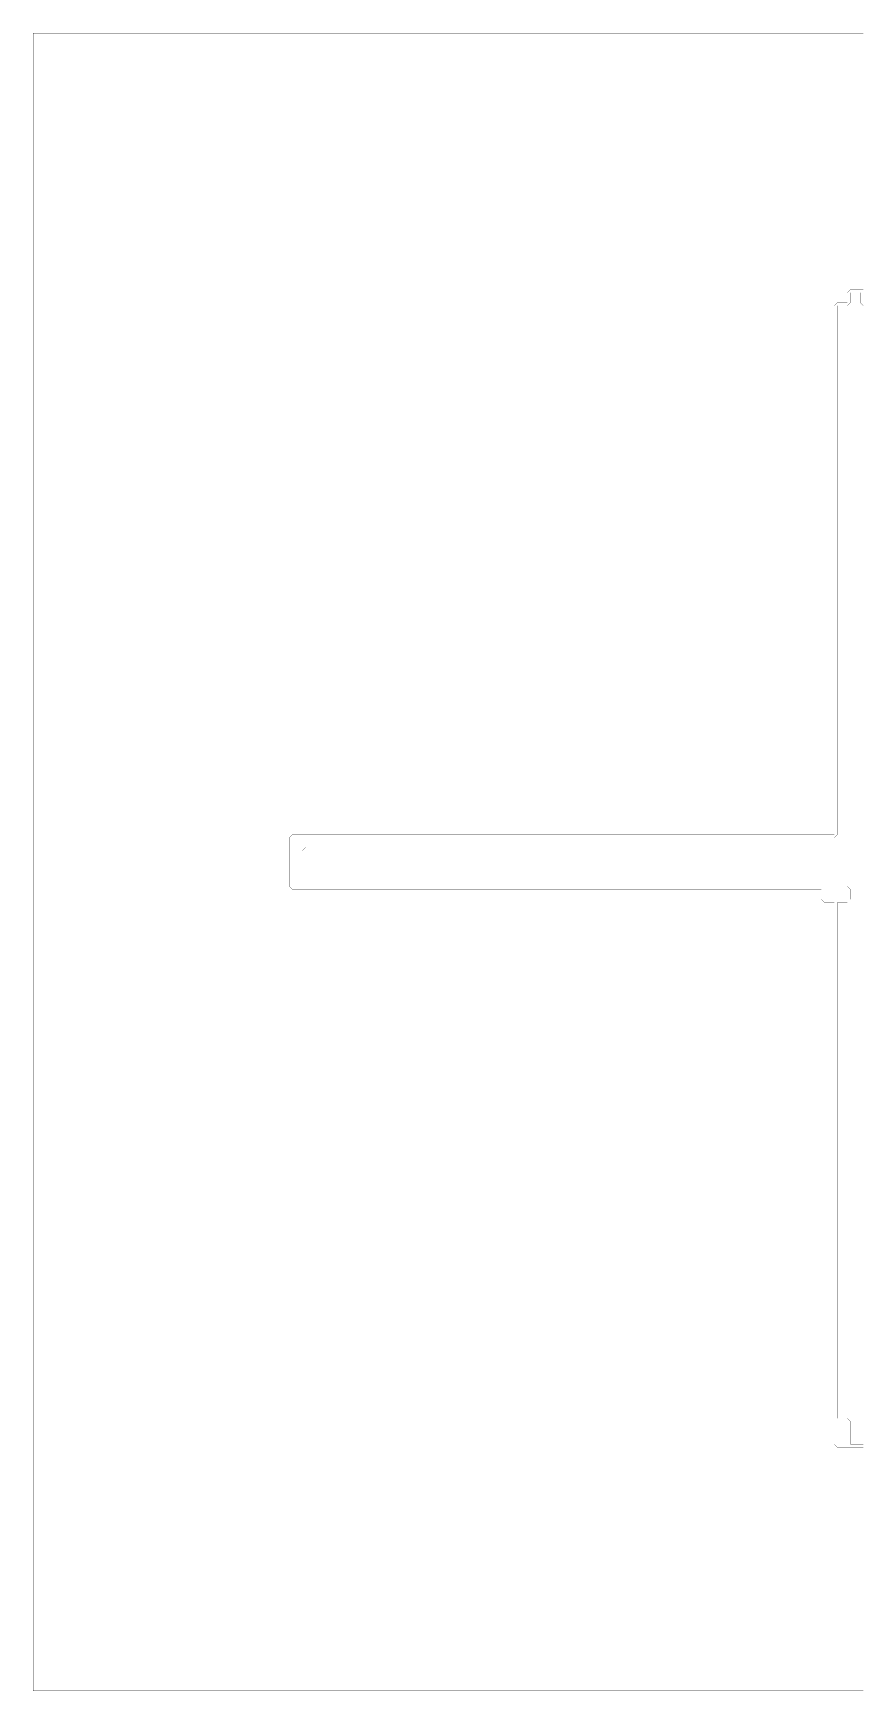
# Model space of a CAD drawing. Header units: metres. Extents: x 0 to 4990, y -4990 to 0.
# Drawn here: x 0 to 2495, y -4990 to 0 of the extents above; entities that cross this region are included whole.
import ezdxf

# ---------------------------------------------------------------- set-up
doc = ezdxf.new("R2010")
doc.units = ezdxf.units.M
for name, color, linetype in [('conductor', 1, 'Continuous'), ('dielectric', 8, 'Continuous'), ('substrate', 5, 'Continuous')]:
    doc.layers.add(name, color=color, linetype=linetype)

msp = doc.modelspace()

# ---------------------------------------------------------------- linework, layer by layer
at = {"layer": 'conductor', "const_width": 0.5}
msp.add_lwpolyline([(2500, -820.3125), (2490.234375, -810.546875), (2490.234375, -800.78125), (2490.234375, -791.015625), (2490.234375, -781.25), (2480.46875, -781.25), (2470.703125, -781.25), (2460.9375, -781.25), (2460.9375, -791.015625), (2460.9375, -800.78125), (2460.9375, -810.546875), (2451.171875, -820.3125), (2441.40625, -820.3125), (2431.640625, -820.3125), (2421.875, -820.3125), (2421.875, -830.078125), (2421.875, -839.84375), (2421.875, -849.609375), (2421.875, -859.375), (2421.875, -869.140625), (2421.875, -878.90625), (2421.875, -888.671875), (2421.875, -898.4375), (2421.875, -908.203125), (2421.875, -917.96875), (2421.875, -927.734375), (2421.875, -937.5), (2421.875, -947.265625), (2421.875, -957.03125), (2421.875, -966.796875), (2421.875, -976.5625), (2421.875, -986.328125), (2421.875, -996.09375), (2421.875, -1005.859375), (2421.875, -1015.625), (2421.875, -1025.390625), (2421.875, -1035.15625), (2421.875, -1044.921875), (2421.875, -1054.6875), (2421.875, -1064.453125), (2421.875, -1074.21875), (2421.875, -1083.984375), (2421.875, -1093.75), (2421.875, -1103.515625), (2421.875, -1113.28125), (2421.875, -1123.046875), (2421.875, -1132.8125), (2421.875, -1142.578125), (2421.875, -1152.34375), (2421.875, -1162.109375), (2421.875, -1171.875), (2421.875, -1181.640625), (2421.875, -1191.40625), (2421.875, -1201.171875), (2421.875, -1210.9375), (2421.875, -1220.703125), (2421.875, -1230.46875), (2421.875, -1240.234375), (2421.875, -1250), (2421.875, -1259.765625), (2421.875, -1269.53125), (2421.875, -1279.296875), (2421.875, -1289.0625), (2421.875, -1298.828125), (2421.875, -1308.59375), (2421.875, -1318.359375), (2421.875, -1328.125), (2421.875, -1337.890625), (2421.875, -1347.65625), (2421.875, -1357.421875), (2421.875, -1367.1875), (2421.875, -1376.953125), (2421.875, -1386.71875), (2421.875, -1396.484375), (2421.875, -1406.25), (2421.875, -1416.015625), (2421.875, -1425.78125), (2421.875, -1435.546875), (2421.875, -1445.3125), (2421.875, -1455.078125), (2421.875, -1464.84375), (2421.875, -1474.609375), (2421.875, -1484.375), (2421.875, -1494.140625), (2421.875, -1503.90625), (2421.875, -1513.671875), (2421.875, -1523.4375), (2421.875, -1533.203125), (2421.875, -1542.96875), (2421.875, -1552.734375), (2421.875, -1562.5), (2421.875, -1572.265625), (2421.875, -1582.03125), (2421.875, -1591.796875), (2421.875, -1601.5625), (2421.875, -1611.328125), (2421.875, -1621.09375), (2421.875, -1630.859375), (2421.875, -1640.625), (2421.875, -1650.390625), (2421.875, -1660.15625), (2421.875, -1669.921875), (2421.875, -1679.6875), (2421.875, -1689.453125), (2421.875, -1699.21875), (2421.875, -1708.984375), (2421.875, -1718.75), (2421.875, -1728.515625), (2421.875, -1738.28125), (2421.875, -1748.046875), (2421.875, -1757.8125), (2421.875, -1767.578125), (2421.875, -1777.34375), (2421.875, -1787.109375), (2421.875, -1796.875), (2421.875, -1806.640625), (2421.875, -1816.40625), (2421.875, -1826.171875), (2421.875, -1835.9375), (2421.875, -1845.703125), (2421.875, -1855.46875), (2421.875, -1865.234375), (2421.875, -1875), (2421.875, -1884.765625), (2421.875, -1894.53125), (2421.875, -1904.296875), (2421.875, -1914.0625), (2421.875, -1923.828125), (2421.875, -1933.59375), (2421.875, -1943.359375), (2421.875, -1953.125), (2421.875, -1962.890625), (2421.875, -1972.65625), (2421.875, -1982.421875), (2421.875, -1992.1875), (2421.875, -2001.953125), (2421.875, -2011.71875), (2421.875, -2021.484375), (2421.875, -2031.25), (2421.875, -2041.015625), (2421.875, -2050.78125), (2421.875, -2060.546875), (2421.875, -2070.3125), (2421.875, -2080.078125), (2421.875, -2089.84375), (2421.875, -2099.609375), (2421.875, -2109.375), (2421.875, -2119.140625), (2421.875, -2128.90625), (2421.875, -2138.671875), (2421.875, -2148.4375), (2421.875, -2158.203125), (2421.875, -2167.96875), (2421.875, -2177.734375), (2421.875, -2187.5), (2421.875, -2197.265625), (2421.875, -2207.03125), (2421.875, -2216.796875), (2421.875, -2226.5625), (2421.875, -2236.328125), (2421.875, -2246.09375), (2421.875, -2255.859375), (2421.875, -2265.625), (2421.875, -2275.390625), (2421.875, -2285.15625), (2421.875, -2294.921875), (2421.875, -2304.6875), (2421.875, -2314.453125), (2421.875, -2324.21875), (2421.875, -2333.984375), (2421.875, -2343.75), (2421.875, -2353.515625), (2421.875, -2363.28125), (2421.875, -2373.046875), (2421.875, -2382.8125), (2421.875, -2392.578125), (2421.875, -2402.34375), (2421.875, -2412.109375), (2412.109375, -2421.875), (2402.34375, -2421.875), (2392.578125, -2421.875), (2382.8125, -2421.875), (2373.046875, -2421.875), (2363.28125, -2421.875), (2353.515625, -2421.875), (2343.75, -2421.875), (2333.984375, -2421.875), (2324.21875, -2421.875), (2314.453125, -2421.875), (2304.6875, -2421.875), (2294.921875, -2421.875), (2285.15625, -2421.875), (2275.390625, -2421.875), (2265.625, -2421.875), (2255.859375, -2421.875), (2246.09375, -2421.875), (2236.328125, -2421.875), (2226.5625, -2421.875), (2216.796875, -2421.875), (2207.03125, -2421.875), (2197.265625, -2421.875), (2187.5, -2421.875), (2177.734375, -2421.875), (2167.96875, -2421.875), (2158.203125, -2421.875), (2148.4375, -2421.875), (2138.671875, -2421.875), (2128.90625, -2421.875), (2119.140625, -2421.875), (2109.375, -2421.875), (2099.609375, -2421.875), (2089.84375, -2421.875), (2080.078125, -2421.875), (2070.3125, -2421.875), (2060.546875, -2421.875), (2050.78125, -2421.875), (2041.015625, -2421.875), (2031.25, -2421.875), (2021.484375, -2421.875), (2011.71875, -2421.875), (2001.953125, -2421.875), (1992.1875, -2421.875), (1982.421875, -2421.875), (1972.65625, -2421.875), (1962.890625, -2421.875), (1953.125, -2421.875), (1943.359375, -2421.875), (1933.59375, -2421.875), (1923.828125, -2421.875), (1914.0625, -2421.875), (1904.296875, -2421.875), (1894.53125, -2421.875), (1884.765625, -2421.875), (1875, -2421.875), (1865.234375, -2421.875), (1855.46875, -2421.875), (1845.703125, -2421.875), (1835.9375, -2421.875), (1826.171875, -2421.875), (1816.40625, -2421.875), (1806.640625, -2421.875), (1796.875, -2421.875), (1787.109375, -2421.875), (1777.34375, -2421.875), (1767.578125, -2421.875), (1757.8125, -2421.875), (1748.046875, -2421.875), (1738.28125, -2421.875), (1728.515625, -2421.875), (1718.75, -2421.875), (1708.984375, -2421.875), (1699.21875, -2421.875), (1689.453125, -2421.875), (1679.6875, -2421.875), (1669.921875, -2421.875), (1660.15625, -2421.875), (1650.390625, -2421.875), (1640.625, -2421.875), (1630.859375, -2421.875), (1621.09375, -2421.875), (1611.328125, -2421.875), (1601.5625, -2421.875), (1591.796875, -2421.875), (1582.03125, -2421.875), (1572.265625, -2421.875), (1562.5, -2421.875), (1552.734375, -2421.875), (1542.96875, -2421.875), (1533.203125, -2421.875), (1523.4375, -2421.875), (1513.671875, -2421.875), (1503.90625, -2421.875), (1494.140625, -2421.875), (1484.375, -2421.875), (1474.609375, -2421.875), (1464.84375, -2421.875), (1455.078125, -2421.875), (1445.3125, -2421.875), (1435.546875, -2421.875), (1425.78125, -2421.875), (1416.015625, -2421.875), (1406.25, -2421.875), (1396.484375, -2421.875), (1386.71875, -2421.875), (1376.953125, -2421.875), (1367.1875, -2421.875), (1357.421875, -2421.875), (1347.65625, -2421.875), (1337.890625, -2421.875), (1328.125, -2421.875), (1318.359375, -2421.875), (1308.59375, -2421.875), (1298.828125, -2421.875), (1289.0625, -2421.875), (1279.296875, -2421.875), (1269.53125, -2421.875), (1259.765625, -2421.875), (1250, -2421.875), (1240.234375, -2421.875), (1230.46875, -2421.875), (1220.703125, -2421.875), (1210.9375, -2421.875), (1201.171875, -2421.875), (1191.40625, -2421.875), (1181.640625, -2421.875), (1171.875, -2421.875), (1162.109375, -2421.875), (1152.34375, -2421.875), (1142.578125, -2421.875), (1132.8125, -2421.875), (1123.046875, -2421.875), (1113.28125, -2421.875), (1103.515625, -2421.875), (1093.75, -2421.875), (1083.984375, -2421.875), (1074.21875, -2421.875), (1064.453125, -2421.875), (1054.6875, -2421.875), (1044.921875, -2421.875), (1035.15625, -2421.875), (1025.390625, -2421.875), (1015.625, -2421.875), (1005.859375, -2421.875), (996.09375, -2421.875), (986.328125, -2421.875), (976.5625, -2421.875), (966.796875, -2421.875), (957.03125, -2421.875), (947.265625, -2421.875), (937.5, -2421.875), (927.734375, -2421.875), (917.96875, -2421.875), (908.203125, -2421.875), (898.4375, -2421.875), (888.671875, -2421.875), (878.90625, -2421.875), (869.140625, -2421.875), (859.375, -2421.875), (849.609375, -2421.875), (839.84375, -2421.875), (830.078125, -2421.875), (820.3125, -2421.875), (820.3125, -2431.640625), (820.3125, -2441.40625), (820.3125, -2451.171875), (810.546875, -2460.9375), (800.78125, -2460.9375), (791.015625, -2460.9375), (781.25, -2460.9375), (781.25, -2470.703125), (781.25, -2480.46875), (781.25, -2490.234375), (781.25, -2500), (781.25, -2509.765625), (781.25, -2519.53125), (781.25, -2529.296875), (781.25, -2539.0625), (781.25, -2548.828125), (781.25, -2558.59375), (781.25, -2568.359375), (791.015625, -2568.359375), (800.78125, -2568.359375), (810.546875, -2568.359375), (820.3125, -2568.359375), (830.078125, -2568.359375), (839.84375, -2568.359375), (849.609375, -2568.359375), (859.375, -2568.359375), (869.140625, -2568.359375), (878.90625, -2568.359375), (888.671875, -2568.359375), (898.4375, -2568.359375), (908.203125, -2568.359375), (917.96875, -2568.359375), (927.734375, -2568.359375), (937.5, -2568.359375), (947.265625, -2568.359375), (957.03125, -2568.359375), (966.796875, -2568.359375), (976.5625, -2568.359375), (986.328125, -2568.359375), (996.09375, -2568.359375), (1005.859375, -2568.359375), (1015.625, -2568.359375), (1025.390625, -2568.359375), (1035.15625, -2568.359375), (1044.921875, -2568.359375), (1054.6875, -2568.359375), (1064.453125, -2568.359375), (1074.21875, -2568.359375), (1083.984375, -2568.359375), (1093.75, -2568.359375), (1103.515625, -2568.359375), (1113.28125, -2568.359375), (1123.046875, -2568.359375), (1132.8125, -2568.359375), (1142.578125, -2568.359375), (1152.34375, -2568.359375), (1162.109375, -2568.359375), (1171.875, -2568.359375), (1181.640625, -2568.359375), (1191.40625, -2568.359375), (1201.171875, -2568.359375), (1210.9375, -2568.359375), (1220.703125, -2568.359375), (1230.46875, -2568.359375), (1240.234375, -2568.359375), (1250, -2568.359375), (1259.765625, -2568.359375), (1269.53125, -2568.359375), (1279.296875, -2568.359375), (1289.0625, -2568.359375), (1298.828125, -2568.359375), (1308.59375, -2568.359375), (1318.359375, -2568.359375), (1328.125, -2568.359375), (1337.890625, -2568.359375), (1347.65625, -2568.359375), (1357.421875, -2568.359375), (1367.1875, -2568.359375), (1376.953125, -2568.359375), (1386.71875, -2568.359375), (1396.484375, -2568.359375), (1406.25, -2568.359375), (1416.015625, -2568.359375), (1425.78125, -2568.359375), (1435.546875, -2568.359375), (1445.3125, -2568.359375), (1455.078125, -2568.359375), (1464.84375, -2568.359375), (1474.609375, -2568.359375), (1484.375, -2568.359375), (1494.140625, -2568.359375), (1503.90625, -2568.359375), (1513.671875, -2568.359375), (1523.4375, -2568.359375), (1533.203125, -2568.359375), (1542.96875, -2568.359375), (1552.734375, -2568.359375), (1562.5, -2568.359375), (1572.265625, -2568.359375), (1582.03125, -2568.359375), (1591.796875, -2568.359375), (1601.5625, -2568.359375), (1611.328125, -2568.359375), (1621.09375, -2568.359375), (1630.859375, -2568.359375), (1640.625, -2568.359375), (1650.390625, -2568.359375), (1660.15625, -2568.359375), (1669.921875, -2568.359375), (1679.6875, -2568.359375), (1689.453125, -2568.359375), (1699.21875, -2568.359375), (1708.984375, -2568.359375), (1718.75, -2568.359375), (1728.515625, -2568.359375), (1738.28125, -2568.359375), (1748.046875, -2568.359375), (1757.8125, -2568.359375), (1767.578125, -2568.359375), (1777.34375, -2568.359375), (1787.109375, -2568.359375), (1796.875, -2568.359375), (1806.640625, -2568.359375), (1816.40625, -2568.359375), (1826.171875, -2568.359375), (1835.9375, -2568.359375), (1845.703125, -2568.359375), (1855.46875, -2568.359375), (1865.234375, -2568.359375), (1875, -2568.359375), (1884.765625, -2568.359375), (1894.53125, -2568.359375), (1904.296875, -2568.359375), (1914.0625, -2568.359375), (1923.828125, -2568.359375), (1933.59375, -2568.359375), (1943.359375, -2568.359375), (1953.125, -2568.359375), (1962.890625, -2568.359375), (1972.65625, -2568.359375), (1982.421875, -2568.359375), (1992.1875, -2568.359375), (2001.953125, -2568.359375), (2011.71875, -2568.359375), (2021.484375, -2568.359375), (2031.25, -2568.359375), (2041.015625, -2568.359375), (2050.78125, -2568.359375), (2060.546875, -2568.359375), (2070.3125, -2568.359375), (2080.078125, -2568.359375), (2089.84375, -2568.359375), (2099.609375, -2568.359375), (2109.375, -2568.359375), (2119.140625, -2568.359375), (2128.90625, -2568.359375), (2138.671875, -2568.359375), (2148.4375, -2568.359375), (2158.203125, -2568.359375), (2167.96875, -2568.359375), (2177.734375, -2568.359375), (2187.5, -2568.359375), (2197.265625, -2568.359375), (2207.03125, -2568.359375), (2216.796875, -2568.359375), (2226.5625, -2568.359375), (2236.328125, -2568.359375), (2246.09375, -2568.359375), (2255.859375, -2568.359375), (2265.625, -2568.359375), (2275.390625, -2568.359375), (2285.15625, -2568.359375), (2294.921875, -2568.359375), (2304.6875, -2568.359375), (2314.453125, -2568.359375), (2324.21875, -2568.359375), (2333.984375, -2568.359375), (2343.75, -2568.359375), (2353.515625, -2568.359375), (2363.28125, -2568.359375), (2373.046875, -2568.359375), (2382.8125, -2568.359375), (2392.578125, -2568.359375), (2402.34375, -2568.359375), (2412.109375, -2568.359375), (2421.875, -2568.359375), (2431.640625, -2568.359375), (2441.40625, -2568.359375), (2451.171875, -2568.359375), (2460.9375, -2578.125), (2460.9375, -2587.890625), (2460.9375, -2597.65625), (2460.9375, -2607.421875), (2451.171875, -2617.1875), (2441.40625, -2617.1875), (2431.640625, -2617.1875), (2421.875, -2617.1875), (2421.875, -2626.953125), (2421.875, -2636.71875), (2421.875, -2646.484375), (2421.875, -2656.25), (2421.875, -2666.015625), (2421.875, -2675.78125), (2421.875, -2685.546875), (2421.875, -2695.3125), (2421.875, -2705.078125), (2421.875, -2714.84375), (2421.875, -2724.609375), (2421.875, -2734.375), (2421.875, -2744.140625), (2421.875, -2753.90625), (2421.875, -2763.671875), (2421.875, -2773.4375), (2421.875, -2783.203125), (2421.875, -2792.96875), (2421.875, -2802.734375), (2421.875, -2812.5), (2421.875, -2822.265625), (2421.875, -2832.03125), (2421.875, -2841.796875), (2421.875, -2851.5625), (2421.875, -2861.328125), (2421.875, -2871.09375), (2421.875, -2880.859375), (2421.875, -2890.625), (2421.875, -2900.390625), (2421.875, -2910.15625), (2421.875, -2919.921875), (2421.875, -2929.6875), (2421.875, -2939.453125), (2421.875, -2949.21875), (2421.875, -2958.984375), (2421.875, -2968.75), (2421.875, -2978.515625), (2421.875, -2988.28125), (2421.875, -2998.046875), (2421.875, -3007.8125), (2421.875, -3017.578125), (2421.875, -3027.34375), (2421.875, -3037.109375), (2421.875, -3046.875), (2421.875, -3056.640625), (2421.875, -3066.40625), (2421.875, -3076.171875), (2421.875, -3085.9375), (2421.875, -3095.703125), (2421.875, -3105.46875), (2421.875, -3115.234375), (2421.875, -3125), (2421.875, -3134.765625), (2421.875, -3144.53125), (2421.875, -3154.296875), (2421.875, -3164.0625), (2421.875, -3173.828125), (2421.875, -3183.59375), (2421.875, -3193.359375), (2421.875, -3203.125), (2421.875, -3212.890625), (2421.875, -3222.65625), (2421.875, -3232.421875), (2421.875, -3242.1875), (2421.875, -3251.953125), (2421.875, -3261.71875), (2421.875, -3271.484375), (2421.875, -3281.25), (2421.875, -3291.015625), (2421.875, -3300.78125), (2421.875, -3310.546875), (2421.875, -3320.3125), (2421.875, -3330.078125), (2421.875, -3339.84375), (2421.875, -3349.609375), (2421.875, -3359.375), (2421.875, -3369.140625), (2421.875, -3378.90625), (2421.875, -3388.671875), (2421.875, -3398.4375), (2421.875, -3408.203125), (2421.875, -3417.96875), (2421.875, -3427.734375), (2421.875, -3437.5), (2421.875, -3447.265625), (2421.875, -3457.03125), (2421.875, -3466.796875), (2421.875, -3476.5625), (2421.875, -3486.328125), (2421.875, -3496.09375), (2421.875, -3505.859375), (2421.875, -3515.625), (2421.875, -3525.390625), (2421.875, -3535.15625), (2421.875, -3544.921875), (2421.875, -3554.6875), (2421.875, -3564.453125), (2421.875, -3574.21875), (2421.875, -3583.984375), (2421.875, -3593.75), (2421.875, -3603.515625), (2421.875, -3613.28125), (2421.875, -3623.046875), (2421.875, -3632.8125), (2421.875, -3642.578125), (2421.875, -3652.34375), (2421.875, -3662.109375), (2421.875, -3671.875), (2421.875, -3681.640625), (2421.875, -3691.40625), (2421.875, -3701.171875), (2421.875, -3710.9375), (2421.875, -3720.703125), (2421.875, -3730.46875), (2421.875, -3740.234375), (2421.875, -3750), (2421.875, -3759.765625), (2421.875, -3769.53125), (2421.875, -3779.296875), (2421.875, -3789.0625), (2421.875, -3798.828125), (2421.875, -3808.59375), (2421.875, -3818.359375), (2421.875, -3828.125), (2421.875, -3837.890625), (2421.875, -3847.65625), (2421.875, -3857.421875), (2421.875, -3867.1875), (2421.875, -3876.953125), (2421.875, -3886.71875), (2421.875, -3896.484375), (2421.875, -3906.25), (2421.875, -3916.015625), (2421.875, -3925.78125), (2421.875, -3935.546875), (2421.875, -3945.3125), (2421.875, -3955.078125), (2421.875, -3964.84375), (2421.875, -3974.609375), (2421.875, -3984.375), (2421.875, -3994.140625), (2421.875, -4003.90625), (2421.875, -4013.671875), (2421.875, -4023.4375), (2421.875, -4033.203125), (2421.875, -4042.96875), (2421.875, -4052.734375), (2421.875, -4062.5), (2421.875, -4072.265625), (2421.875, -4082.03125), (2421.875, -4091.796875), (2421.875, -4101.5625), (2421.875, -4111.328125), (2421.875, -4121.09375), (2421.875, -4130.859375), (2421.875, -4140.625), (2421.875, -4150.390625), (2421.875, -4160.15625), (2421.875, -4169.921875), (2431.640625, -4169.921875), (2441.40625, -4169.921875), (2451.171875, -4169.921875), (2460.9375, -4179.6875), (2460.9375, -4189.453125), (2460.9375, -4199.21875), (2460.9375, -4208.984375), (2460.9375, -4218.75), (2460.9375, -4228.515625), (2460.9375, -4238.28125), (2460.9375, -4248.046875), (2470.703125, -4248.046875), (2480.46875, -4248.046875), (2490.234375, -4248.046875), (2500, -4248.046875)], dxfattribs=at)
at = {"layer": 'dielectric', "const_width": 0.5}
msp.add_lwpolyline([(2343.75, -2382.8125), (2343.75, -2392.578125), (2343.75, -2402.34375), (2343.75, -2412.109375), (2353.515625, -2412.109375), (2363.28125, -2412.109375), (2373.046875, -2412.109375), (2373.046875, -2402.34375), (2373.046875, -2392.578125), (2373.046875, -2382.8125), (2363.28125, -2382.8125), (2353.515625, -2382.8125)], close=True, dxfattribs=at)
at = {"layer": 'substrate', "const_width": 0.5}
for points in [[(2500, 0), (2490.234375, 0), (2480.46875, 0), (2470.703125, 0), (2460.9375, 0), (2451.171875, 0), (2441.40625, 0), (2431.640625, 0), (2421.875, 0), (2412.109375, 0), (2402.34375, 0), (2392.578125, 0), (2382.8125, 0), (2373.046875, 0), (2363.28125, 0), (2353.515625, 0), (2343.75, 0), (2333.984375, 0), (2324.21875, 0), (2314.453125, 0), (2304.6875, 0), (2294.921875, 0), (2285.15625, 0), (2275.390625, 0), (2265.625, 0), (2255.859375, 0), (2246.09375, 0), (2236.328125, 0), (2226.5625, 0), (2216.796875, 0), (2207.03125, 0), (2197.265625, 0), (2187.5, 0), (2177.734375, 0), (2167.96875, 0), (2158.203125, 0), (2148.4375, 0), (2138.671875, 0), (2128.90625, 0), (2119.140625, 0), (2109.375, 0), (2099.609375, 0), (2089.84375, 0), (2080.078125, 0), (2070.3125, 0), (2060.546875, 0), (2050.78125, 0), (2041.015625, 0), (2031.25, 0), (2021.484375, 0), (2011.71875, 0), (2001.953125, 0), (1992.1875, 0), (1982.421875, 0), (1972.65625, 0), (1962.890625, 0), (1953.125, 0), (1943.359375, 0), (1933.59375, 0), (1923.828125, 0), (1914.0625, 0), (1904.296875, 0), (1894.53125, 0), (1884.765625, 0), (1875, 0), (1865.234375, 0), (1855.46875, 0), (1845.703125, 0), (1835.9375, 0), (1826.171875, 0), (1816.40625, 0), (1806.640625, 0), (1796.875, 0), (1787.109375, 0), (1777.34375, 0), (1767.578125, 0), (1757.8125, 0), (1748.046875, 0), (1738.28125, 0), (1728.515625, 0), (1718.75, 0), (1708.984375, 0), (1699.21875, 0), (1689.453125, 0), (1679.6875, 0), (1669.921875, 0), (1660.15625, 0), (1650.390625, 0), (1640.625, 0), (1630.859375, 0), (1621.09375, 0), (1611.328125, 0), (1601.5625, 0), (1591.796875, 0), (1582.03125, 0), (1572.265625, 0), (1562.5, 0), (1552.734375, 0), (1542.96875, 0), (1533.203125, 0), (1523.4375, 0), (1513.671875, 0), (1503.90625, 0), (1494.140625, 0), (1484.375, 0), (1474.609375, 0), (1464.84375, 0), (1455.078125, 0), (1445.3125, 0), (1435.546875, 0), (1425.78125, 0), (1416.015625, 0), (1406.25, 0), (1396.484375, 0), (1386.71875, 0), (1376.953125, 0), (1367.1875, 0), (1357.421875, 0), (1347.65625, 0), (1337.890625, 0), (1328.125, 0), (1318.359375, 0), (1308.59375, 0), (1298.828125, 0), (1289.0625, 0), (1279.296875, 0), (1269.53125, 0), (1259.765625, 0), (1250, 0), (1240.234375, 0), (1230.46875, 0), (1220.703125, 0), (1210.9375, 0), (1201.171875, 0), (1191.40625, 0), (1181.640625, 0), (1171.875, 0), (1162.109375, 0), (1152.34375, 0), (1142.578125, 0), (1132.8125, 0), (1123.046875, 0), (1113.28125, 0), (1103.515625, 0), (1093.75, 0), (1083.984375, 0), (1074.21875, 0), (1064.453125, 0), (1054.6875, 0), (1044.921875, 0), (1035.15625, 0), (1025.390625, 0), (1015.625, 0), (1005.859375, 0), (996.09375, 0), (986.328125, 0), (976.5625, 0), (966.796875, 0), (957.03125, 0), (947.265625, 0), (937.5, 0), (927.734375, 0), (917.96875, 0), (908.203125, 0), (898.4375, 0), (888.671875, 0), (878.90625, 0), (869.140625, 0), (859.375, 0), (849.609375, 0), (839.84375, 0), (830.078125, 0), (820.3125, 0), (810.546875, 0), (800.78125, 0), (791.015625, 0), (781.25, 0), (771.484375, 0), (761.71875, 0), (751.953125, 0), (742.1875, 0), (732.421875, 0), (722.65625, 0), (712.890625, 0), (703.125, 0), (693.359375, 0), (683.59375, 0), (673.828125, 0), (664.0625, 0), (654.296875, 0), (644.53125, 0), (634.765625, 0), (625, 0), (615.234375, 0), (605.46875, 0), (595.703125, 0), (585.9375, 0), (576.171875, 0), (566.40625, 0), (556.640625, 0), (546.875, 0), (537.109375, 0), (527.34375, 0), (517.578125, 0), (507.8125, 0), (498.046875, 0), (488.28125, 0), (478.515625, 0), (468.75, 0), (458.984375, 0), (449.21875, 0), (439.453125, 0), (429.6875, 0), (419.921875, 0), (410.15625, 0), (400.390625, 0), (390.625, 0), (380.859375, 0), (371.09375, 0), (361.328125, 0), (351.5625, 0), (341.796875, 0), (332.03125, 0), (322.265625, 0), (312.5, 0), (302.734375, 0), (292.96875, 0), (283.203125, 0), (273.4375, 0), (263.671875, 0), (253.90625, 0), (244.140625, 0), (234.375, 0), (224.609375, 0), (214.84375, 0), (205.078125, 0), (195.3125, 0), (185.546875, 0), (175.78125, 0), (166.015625, 0), (156.25, 0), (146.484375, 0), (136.71875, 0), (126.953125, 0), (117.1875, 0), (107.421875, 0), (97.65625, 0), (87.890625, 0), (78.125, 0), (68.359375, 0), (58.59375, 0), (48.828125, 0), (39.0625, 0), (29.296875, 0), (19.53125, 0), (9.765625, 0), (0, 0), (0, -9.765625), (0, -19.53125), (0, -29.296875), (0, -39.0625), (0, -48.828125), (0, -58.59375), (0, -68.359375), (0, -78.125), (0, -87.890625), (0, -97.65625), (0, -107.421875), (0, -117.1875), (0, -126.953125), (0, -136.71875), (0, -146.484375), (0, -156.25), (0, -166.015625), (0, -175.78125), (0, -185.546875), (0, -195.3125), (0, -205.078125), (0, -214.84375), (0, -224.609375), (0, -234.375), (0, -244.140625), (0, -253.90625), (0, -263.671875), (0, -273.4375), (0, -283.203125), (0, -292.96875), (0, -302.734375), (0, -312.5), (0, -322.265625), (0, -332.03125), (0, -341.796875), (0, -351.5625), (0, -361.328125), (0, -371.09375), (0, -380.859375), (0, -390.625), (0, -400.390625), (0, -410.15625), (0, -419.921875), (0, -429.6875), (0, -439.453125), (0, -449.21875), (0, -458.984375), (0, -468.75), (0, -478.515625), (0, -488.28125), (0, -498.046875), (0, -507.8125), (0, -517.578125), (0, -527.34375), (0, -537.109375), (0, -546.875), (0, -556.640625), (0, -566.40625), (0, -576.171875), (0, -585.9375), (0, -595.703125), (0, -605.46875), (0, -615.234375), (0, -625), (0, -634.765625), (0, -644.53125), (0, -654.296875), (0, -664.0625), (0, -673.828125), (0, -683.59375), (0, -693.359375), (0, -703.125), (0, -712.890625), (0, -722.65625), (0, -732.421875), (0, -742.1875), (0, -751.953125), (0, -761.71875), (0, -771.484375), (0, -781.25), (0, -791.015625), (0, -800.78125), (0, -810.546875), (0, -820.3125), (0, -830.078125), (0, -839.84375), (0, -849.609375), (0, -859.375), (0, -869.140625), (0, -878.90625), (0, -888.671875), (0, -898.4375), (0, -908.203125), (0, -917.96875), (0, -927.734375), (0, -937.5), (0, -947.265625), (0, -957.03125), (0, -966.796875), (0, -976.5625), (0, -986.328125), (0, -996.09375), (0, -1005.859375), (0, -1015.625), (0, -1025.390625), (0, -1035.15625), (0, -1044.921875), (0, -1054.6875), (0, -1064.453125), (0, -1074.21875), (0, -1083.984375), (0, -1093.75), (0, -1103.515625), (0, -1113.28125), (0, -1123.046875), (0, -1132.8125), (0, -1142.578125), (0, -1152.34375), (0, -1162.109375), (0, -1171.875), (0, -1181.640625), (0, -1191.40625), (0, -1201.171875), (0, -1210.9375), (0, -1220.703125), (0, -1230.46875), (0, -1240.234375), (0, -1250), (0, -1259.765625), (0, -1269.53125), (0, -1279.296875), (0, -1289.0625), (0, -1298.828125), (0, -1308.59375), (0, -1318.359375), (0, -1328.125), (0, -1337.890625), (0, -1347.65625), (0, -1357.421875), (0, -1367.1875), (0, -1376.953125), (0, -1386.71875), (0, -1396.484375), (0, -1406.25), (0, -1416.015625), (0, -1425.78125), (0, -1435.546875), (0, -1445.3125), (0, -1455.078125), (0, -1464.84375), (0, -1474.609375), (0, -1484.375), (0, -1494.140625), (0, -1503.90625), (0, -1513.671875), (0, -1523.4375), (0, -1533.203125), (0, -1542.96875), (0, -1552.734375), (0, -1562.5), (0, -1572.265625), (0, -1582.03125), (0, -1591.796875), (0, -1601.5625), (0, -1611.328125), (0, -1621.09375), (0, -1630.859375), (0, -1640.625), (0, -1650.390625), (0, -1660.15625), (0, -1669.921875), (0, -1679.6875), (0, -1689.453125), (0, -1699.21875), (0, -1708.984375), (0, -1718.75), (0, -1728.515625), (0, -1738.28125), (0, -1748.046875), (0, -1757.8125), (0, -1767.578125), (0, -1777.34375), (0, -1787.109375), (0, -1796.875), (0, -1806.640625), (0, -1816.40625), (0, -1826.171875), (0, -1835.9375), (0, -1845.703125), (0, -1855.46875), (0, -1865.234375), (0, -1875), (0, -1884.765625), (0, -1894.53125), (0, -1904.296875), (0, -1914.0625), (0, -1923.828125), (0, -1933.59375), (0, -1943.359375), (0, -1953.125), (0, -1962.890625), (0, -1972.65625), (0, -1982.421875), (0, -1992.1875), (0, -2001.953125), (0, -2011.71875), (0, -2021.484375), (0, -2031.25), (0, -2041.015625), (0, -2050.78125), (0, -2060.546875), (0, -2070.3125), (0, -2080.078125), (0, -2089.84375), (0, -2099.609375), (0, -2109.375), (0, -2119.140625), (0, -2128.90625), (0, -2138.671875), (0, -2148.4375), (0, -2158.203125), (0, -2167.96875), (0, -2177.734375), (0, -2187.5), (0, -2197.265625), (0, -2207.03125), (0, -2216.796875), (0, -2226.5625), (0, -2236.328125), (0, -2246.09375), (0, -2255.859375), (0, -2265.625), (0, -2275.390625), (0, -2285.15625), (0, -2294.921875), (0, -2304.6875), (0, -2314.453125), (0, -2324.21875), (0, -2333.984375), (0, -2343.75), (0, -2353.515625), (0, -2363.28125), (0, -2373.046875), (0, -2382.8125), (0, -2392.578125), (0, -2402.34375), (0, -2412.109375), (0, -2421.875), (0, -2431.640625), (0, -2441.40625), (0, -2451.171875), (0, -2460.9375), (0, -2470.703125), (0, -2480.46875), (0, -2490.234375), (0, -2500), (0, -2509.765625), (0, -2519.53125), (0, -2529.296875), (0, -2539.0625), (0, -2548.828125), (0, -2558.59375), (0, -2568.359375), (0, -2578.125), (0, -2587.890625), (0, -2597.65625), (0, -2607.421875), (0, -2617.1875), (0, -2626.953125), (0, -2636.71875), (0, -2646.484375), (0, -2656.25), (0, -2666.015625), (0, -2675.78125), (0, -2685.546875), (0, -2695.3125), (0, -2705.078125), (0, -2714.84375), (0, -2724.609375), (0, -2734.375), (0, -2744.140625), (0, -2753.90625), (0, -2763.671875), (0, -2773.4375), (0, -2783.203125), (0, -2792.96875), (0, -2802.734375), (0, -2812.5), (0, -2822.265625), (0, -2832.03125), (0, -2841.796875), (0, -2851.5625), (0, -2861.328125), (0, -2871.09375), (0, -2880.859375), (0, -2890.625), (0, -2900.390625), (0, -2910.15625), (0, -2919.921875), (0, -2929.6875), (0, -2939.453125), (0, -2949.21875), (0, -2958.984375), (0, -2968.75), (0, -2978.515625), (0, -2988.28125), (0, -2998.046875), (0, -3007.8125), (0, -3017.578125), (0, -3027.34375), (0, -3037.109375), (0, -3046.875), (0, -3056.640625), (0, -3066.40625), (0, -3076.171875), (0, -3085.9375), (0, -3095.703125), (0, -3105.46875), (0, -3115.234375), (0, -3125), (0, -3134.765625), (0, -3144.53125), (0, -3154.296875), (0, -3164.0625), (0, -3173.828125), (0, -3183.59375), (0, -3193.359375), (0, -3203.125), (0, -3212.890625), (0, -3222.65625), (0, -3232.421875), (0, -3242.1875), (0, -3251.953125), (0, -3261.71875), (0, -3271.484375), (0, -3281.25), (0, -3291.015625), (0, -3300.78125), (0, -3310.546875), (0, -3320.3125), (0, -3330.078125), (0, -3339.84375), (0, -3349.609375), (0, -3359.375), (0, -3369.140625), (0, -3378.90625), (0, -3388.671875), (0, -3398.4375), (0, -3408.203125), (0, -3417.96875), (0, -3427.734375), (0, -3437.5), (0, -3447.265625), (0, -3457.03125), (0, -3466.796875), (0, -3476.5625), (0, -3486.328125), (0, -3496.09375), (0, -3505.859375), (0, -3515.625), (0, -3525.390625), (0, -3535.15625), (0, -3544.921875), (0, -3554.6875), (0, -3564.453125), (0, -3574.21875), (0, -3583.984375), (0, -3593.75), (0, -3603.515625), (0, -3613.28125), (0, -3623.046875), (0, -3632.8125), (0, -3642.578125), (0, -3652.34375), (0, -3662.109375), (0, -3671.875), (0, -3681.640625), (0, -3691.40625), (0, -3701.171875), (0, -3710.9375), (0, -3720.703125), (0, -3730.46875), (0, -3740.234375), (0, -3750), (0, -3759.765625), (0, -3769.53125), (0, -3779.296875), (0, -3789.0625), (0, -3798.828125), (0, -3808.59375), (0, -3818.359375), (0, -3828.125), (0, -3837.890625), (0, -3847.65625), (0, -3857.421875), (0, -3867.1875), (0, -3876.953125), (0, -3886.71875), (0, -3896.484375), (0, -3906.25), (0, -3916.015625), (0, -3925.78125), (0, -3935.546875), (0, -3945.3125), (0, -3955.078125), (0, -3964.84375), (0, -3974.609375), (0, -3984.375), (0, -3994.140625), (0, -4003.90625), (0, -4013.671875), (0, -4023.4375), (0, -4033.203125), (0, -4042.96875), (0, -4052.734375), (0, -4062.5), (0, -4072.265625), (0, -4082.03125), (0, -4091.796875), (0, -4101.5625), (0, -4111.328125), (0, -4121.09375), (0, -4130.859375), (0, -4140.625), (0, -4150.390625), (0, -4160.15625), (0, -4169.921875), (0, -4179.6875), (0, -4189.453125), (0, -4199.21875), (0, -4208.984375), (0, -4218.75), (0, -4228.515625), (0, -4238.28125), (0, -4248.046875), (0, -4257.8125), (0, -4267.578125), (0, -4277.34375), (0, -4287.109375), (0, -4296.875), (0, -4306.640625), (0, -4316.40625), (0, -4326.171875), (0, -4335.9375), (0, -4345.703125), (0, -4355.46875), (0, -4365.234375), (0, -4375), (0, -4384.765625), (0, -4394.53125), (0, -4404.296875), (0, -4414.0625), (0, -4423.828125), (0, -4433.59375), (0, -4443.359375), (0, -4453.125), (0, -4462.890625), (0, -4472.65625), (0, -4482.421875), (0, -4492.1875), (0, -4501.953125), (0, -4511.71875), (0, -4521.484375), (0, -4531.25), (0, -4541.015625), (0, -4550.78125), (0, -4560.546875), (0, -4570.3125), (0, -4580.078125), (0, -4589.84375), (0, -4599.609375), (0, -4609.375), (0, -4619.140625), (0, -4628.90625), (0, -4638.671875), (0, -4648.4375), (0, -4658.203125), (0, -4667.96875), (0, -4677.734375), (0, -4687.5), (0, -4697.265625), (0, -4707.03125), (0, -4716.796875), (0, -4726.5625), (0, -4736.328125), (0, -4746.09375), (0, -4755.859375), (0, -4765.625), (0, -4775.390625), (0, -4785.15625), (0, -4794.921875), (0, -4804.6875), (0, -4814.453125), (0, -4824.21875), (0, -4833.984375), (0, -4843.75), (0, -4853.515625), (0, -4863.28125), (0, -4873.046875), (0, -4882.8125), (0, -4892.578125), (0, -4902.34375), (0, -4912.109375), (0, -4921.875), (0, -4931.640625), (0, -4941.40625), (0, -4951.171875), (0, -4960.9375), (0, -4970.703125), (0, -4980.46875), (0, -4990.234375), (9.765625, -4990.234375), (19.53125, -4990.234375), (29.296875, -4990.234375), (39.0625, -4990.234375), (48.828125, -4990.234375), (58.59375, -4990.234375), (68.359375, -4990.234375), (78.125, -4990.234375), (87.890625, -4990.234375), (97.65625, -4990.234375), (107.421875, -4990.234375), (117.1875, -4990.234375), (126.953125, -4990.234375), (136.71875, -4990.234375), (146.484375, -4990.234375), (156.25, -4990.234375), (166.015625, -4990.234375), (175.78125, -4990.234375), (185.546875, -4990.234375), (195.3125, -4990.234375), (205.078125, -4990.234375), (214.84375, -4990.234375), (224.609375, -4990.234375), (234.375, -4990.234375), (244.140625, -4990.234375), (253.90625, -4990.234375), (263.671875, -4990.234375), (273.4375, -4990.234375), (283.203125, -4990.234375), (292.96875, -4990.234375), (302.734375, -4990.234375), (312.5, -4990.234375), (322.265625, -4990.234375), (332.03125, -4990.234375), (341.796875, -4990.234375), (351.5625, -4990.234375), (361.328125, -4990.234375), (371.09375, -4990.234375), (380.859375, -4990.234375), (390.625, -4990.234375), (400.390625, -4990.234375), (410.15625, -4990.234375), (419.921875, -4990.234375), (429.6875, -4990.234375), (439.453125, -4990.234375), (449.21875, -4990.234375), (458.984375, -4990.234375), (468.75, -4990.234375), (478.515625, -4990.234375), (488.28125, -4990.234375), (498.046875, -4990.234375), (507.8125, -4990.234375), (517.578125, -4990.234375), (527.34375, -4990.234375), (537.109375, -4990.234375), (546.875, -4990.234375), (556.640625, -4990.234375), (566.40625, -4990.234375), (576.171875, -4990.234375), (585.9375, -4990.234375), (595.703125, -4990.234375), (605.46875, -4990.234375), (615.234375, -4990.234375), (625, -4990.234375), (634.765625, -4990.234375), (644.53125, -4990.234375), (654.296875, -4990.234375), (664.0625, -4990.234375), (673.828125, -4990.234375), (683.59375, -4990.234375), (693.359375, -4990.234375), (703.125, -4990.234375), (712.890625, -4990.234375), (722.65625, -4990.234375), (732.421875, -4990.234375), (742.1875, -4990.234375), (751.953125, -4990.234375), (761.71875, -4990.234375), (771.484375, -4990.234375), (781.25, -4990.234375), (791.015625, -4990.234375), (800.78125, -4990.234375), (810.546875, -4990.234375), (820.3125, -4990.234375), (830.078125, -4990.234375), (839.84375, -4990.234375), (849.609375, -4990.234375), (859.375, -4990.234375), (869.140625, -4990.234375), (878.90625, -4990.234375), (888.671875, -4990.234375), (898.4375, -4990.234375), (908.203125, -4990.234375), (917.96875, -4990.234375), (927.734375, -4990.234375), (937.5, -4990.234375), (947.265625, -4990.234375), (957.03125, -4990.234375), (966.796875, -4990.234375), (976.5625, -4990.234375), (986.328125, -4990.234375), (996.09375, -4990.234375), (1005.859375, -4990.234375), (1015.625, -4990.234375), (1025.390625, -4990.234375), (1035.15625, -4990.234375), (1044.921875, -4990.234375), (1054.6875, -4990.234375), (1064.453125, -4990.234375), (1074.21875, -4990.234375), (1083.984375, -4990.234375), (1093.75, -4990.234375), (1103.515625, -4990.234375), (1113.28125, -4990.234375), (1123.046875, -4990.234375), (1132.8125, -4990.234375), (1142.578125, -4990.234375), (1152.34375, -4990.234375), (1162.109375, -4990.234375), (1171.875, -4990.234375), (1181.640625, -4990.234375), (1191.40625, -4990.234375), (1201.171875, -4990.234375), (1210.9375, -4990.234375), (1220.703125, -4990.234375), (1230.46875, -4990.234375), (1240.234375, -4990.234375), (1250, -4990.234375), (1259.765625, -4990.234375), (1269.53125, -4990.234375), (1279.296875, -4990.234375), (1289.0625, -4990.234375), (1298.828125, -4990.234375), (1308.59375, -4990.234375), (1318.359375, -4990.234375), (1328.125, -4990.234375), (1337.890625, -4990.234375), (1347.65625, -4990.234375), (1357.421875, -4990.234375), (1367.1875, -4990.234375), (1376.953125, -4990.234375), (1386.71875, -4990.234375), (1396.484375, -4990.234375), (1406.25, -4990.234375), (1416.015625, -4990.234375), (1425.78125, -4990.234375), (1435.546875, -4990.234375), (1445.3125, -4990.234375), (1455.078125, -4990.234375), (1464.84375, -4990.234375), (1474.609375, -4990.234375), (1484.375, -4990.234375), (1494.140625, -4990.234375), (1503.90625, -4990.234375), (1513.671875, -4990.234375), (1523.4375, -4990.234375), (1533.203125, -4990.234375), (1542.96875, -4990.234375), (1552.734375, -4990.234375), (1562.5, -4990.234375), (1572.265625, -4990.234375), (1582.03125, -4990.234375), (1591.796875, -4990.234375), (1601.5625, -4990.234375), (1611.328125, -4990.234375), (1621.09375, -4990.234375), (1630.859375, -4990.234375), (1640.625, -4990.234375), (1650.390625, -4990.234375), (1660.15625, -4990.234375), (1669.921875, -4990.234375), (1679.6875, -4990.234375), (1689.453125, -4990.234375), (1699.21875, -4990.234375), (1708.984375, -4990.234375), (1718.75, -4990.234375), (1728.515625, -4990.234375), (1738.28125, -4990.234375), (1748.046875, -4990.234375), (1757.8125, -4990.234375), (1767.578125, -4990.234375), (1777.34375, -4990.234375), (1787.109375, -4990.234375), (1796.875, -4990.234375), (1806.640625, -4990.234375), (1816.40625, -4990.234375), (1826.171875, -4990.234375), (1835.9375, -4990.234375), (1845.703125, -4990.234375), (1855.46875, -4990.234375), (1865.234375, -4990.234375), (1875, -4990.234375), (1884.765625, -4990.234375), (1894.53125, -4990.234375), (1904.296875, -4990.234375), (1914.0625, -4990.234375), (1923.828125, -4990.234375), (1933.59375, -4990.234375), (1943.359375, -4990.234375), (1953.125, -4990.234375), (1962.890625, -4990.234375), (1972.65625, -4990.234375), (1982.421875, -4990.234375), (1992.1875, -4990.234375), (2001.953125, -4990.234375), (2011.71875, -4990.234375), (2021.484375, -4990.234375), (2031.25, -4990.234375), (2041.015625, -4990.234375), (2050.78125, -4990.234375), (2060.546875, -4990.234375), (2070.3125, -4990.234375), (2080.078125, -4990.234375), (2089.84375, -4990.234375), (2099.609375, -4990.234375), (2109.375, -4990.234375), (2119.140625, -4990.234375), (2128.90625, -4990.234375), (2138.671875, -4990.234375), (2148.4375, -4990.234375), (2158.203125, -4990.234375), (2167.96875, -4990.234375), (2177.734375, -4990.234375), (2187.5, -4990.234375), (2197.265625, -4990.234375), (2207.03125, -4990.234375), (2216.796875, -4990.234375), (2226.5625, -4990.234375), (2236.328125, -4990.234375), (2246.09375, -4990.234375), (2255.859375, -4990.234375), (2265.625, -4990.234375), (2275.390625, -4990.234375), (2285.15625, -4990.234375), (2294.921875, -4990.234375), (2304.6875, -4990.234375), (2314.453125, -4990.234375), (2324.21875, -4990.234375), (2333.984375, -4990.234375), (2343.75, -4990.234375), (2353.515625, -4990.234375), (2363.28125, -4990.234375), (2373.046875, -4990.234375), (2382.8125, -4990.234375), (2392.578125, -4990.234375), (2402.34375, -4990.234375), (2412.109375, -4990.234375), (2421.875, -4990.234375), (2431.640625, -4990.234375), (2441.40625, -4990.234375), (2451.171875, -4990.234375), (2460.9375, -4990.234375), (2470.703125, -4990.234375), (2480.46875, -4990.234375), (2490.234375, -4990.234375), (2500, -4990.234375)], [(2500, -4257.8125), (2490.234375, -4257.8125), (2480.46875, -4257.8125), (2470.703125, -4257.8125), (2460.9375, -4257.8125), (2451.171875, -4257.8125), (2441.40625, -4257.8125), (2431.640625, -4257.8125), (2421.875, -4257.8125), (2412.109375, -4248.046875), (2412.109375, -4238.28125), (2412.109375, -4228.515625), (2412.109375, -4218.75), (2412.109375, -4208.984375), (2412.109375, -4199.21875), (2412.109375, -4189.453125), (2412.109375, -4179.6875), (2412.109375, -4169.921875), (2412.109375, -4160.15625), (2412.109375, -4150.390625), (2412.109375, -4140.625), (2412.109375, -4130.859375), (2412.109375, -4121.09375), (2412.109375, -4111.328125), (2412.109375, -4101.5625), (2412.109375, -4091.796875), (2412.109375, -4082.03125), (2412.109375, -4072.265625), (2412.109375, -4062.5), (2412.109375, -4052.734375), (2412.109375, -4042.96875), (2412.109375, -4033.203125), (2412.109375, -4023.4375), (2412.109375, -4013.671875), (2412.109375, -4003.90625), (2412.109375, -3994.140625), (2412.109375, -3984.375), (2412.109375, -3974.609375), (2412.109375, -3964.84375), (2412.109375, -3955.078125), (2412.109375, -3945.3125), (2412.109375, -3935.546875), (2412.109375, -3925.78125), (2412.109375, -3916.015625), (2412.109375, -3906.25), (2412.109375, -3896.484375), (2412.109375, -3886.71875), (2412.109375, -3876.953125), (2412.109375, -3867.1875), (2412.109375, -3857.421875), (2412.109375, -3847.65625), (2412.109375, -3837.890625), (2412.109375, -3828.125), (2412.109375, -3818.359375), (2412.109375, -3808.59375), (2412.109375, -3798.828125), (2412.109375, -3789.0625), (2412.109375, -3779.296875), (2412.109375, -3769.53125), (2412.109375, -3759.765625), (2412.109375, -3750), (2412.109375, -3740.234375), (2412.109375, -3730.46875), (2412.109375, -3720.703125), (2412.109375, -3710.9375), (2412.109375, -3701.171875), (2412.109375, -3691.40625), (2412.109375, -3681.640625), (2412.109375, -3671.875), (2412.109375, -3662.109375), (2412.109375, -3652.34375), (2412.109375, -3642.578125), (2412.109375, -3632.8125), (2412.109375, -3623.046875), (2412.109375, -3613.28125), (2412.109375, -3603.515625), (2412.109375, -3593.75), (2412.109375, -3583.984375), (2412.109375, -3574.21875), (2412.109375, -3564.453125), (2412.109375, -3554.6875), (2412.109375, -3544.921875), (2412.109375, -3535.15625), (2412.109375, -3525.390625), (2412.109375, -3515.625), (2412.109375, -3505.859375), (2412.109375, -3496.09375), (2412.109375, -3486.328125), (2412.109375, -3476.5625), (2412.109375, -3466.796875), (2412.109375, -3457.03125), (2412.109375, -3447.265625), (2412.109375, -3437.5), (2412.109375, -3427.734375), (2412.109375, -3417.96875), (2412.109375, -3408.203125), (2412.109375, -3398.4375), (2412.109375, -3388.671875), (2412.109375, -3378.90625), (2412.109375, -3369.140625), (2412.109375, -3359.375), (2412.109375, -3349.609375), (2412.109375, -3339.84375), (2412.109375, -3330.078125), (2412.109375, -3320.3125), (2412.109375, -3310.546875), (2412.109375, -3300.78125), (2412.109375, -3291.015625), (2412.109375, -3281.25), (2412.109375, -3271.484375), (2412.109375, -3261.71875), (2412.109375, -3251.953125), (2412.109375, -3242.1875), (2412.109375, -3232.421875), (2412.109375, -3222.65625), (2412.109375, -3212.890625), (2412.109375, -3203.125), (2412.109375, -3193.359375), (2412.109375, -3183.59375), (2412.109375, -3173.828125), (2412.109375, -3164.0625), (2412.109375, -3154.296875), (2412.109375, -3144.53125), (2412.109375, -3134.765625), (2412.109375, -3125), (2412.109375, -3115.234375), (2412.109375, -3105.46875), (2412.109375, -3095.703125), (2412.109375, -3085.9375), (2412.109375, -3076.171875), (2412.109375, -3066.40625), (2412.109375, -3056.640625), (2412.109375, -3046.875), (2412.109375, -3037.109375), (2412.109375, -3027.34375), (2412.109375, -3017.578125), (2412.109375, -3007.8125), (2412.109375, -2998.046875), (2412.109375, -2988.28125), (2412.109375, -2978.515625), (2412.109375, -2968.75), (2412.109375, -2958.984375), (2412.109375, -2949.21875), (2412.109375, -2939.453125), (2412.109375, -2929.6875), (2412.109375, -2919.921875), (2412.109375, -2910.15625), (2412.109375, -2900.390625), (2412.109375, -2890.625), (2412.109375, -2880.859375), (2412.109375, -2871.09375), (2412.109375, -2861.328125), (2412.109375, -2851.5625), (2412.109375, -2841.796875), (2412.109375, -2832.03125), (2412.109375, -2822.265625), (2412.109375, -2812.5), (2412.109375, -2802.734375), (2412.109375, -2792.96875), (2412.109375, -2783.203125), (2412.109375, -2773.4375), (2412.109375, -2763.671875), (2412.109375, -2753.90625), (2412.109375, -2744.140625), (2412.109375, -2734.375), (2412.109375, -2724.609375), (2412.109375, -2714.84375), (2412.109375, -2705.078125), (2412.109375, -2695.3125), (2412.109375, -2685.546875), (2412.109375, -2675.78125), (2412.109375, -2666.015625), (2412.109375, -2656.25), (2412.109375, -2646.484375), (2412.109375, -2636.71875), (2412.109375, -2626.953125), (2412.109375, -2617.1875), (2402.34375, -2617.1875), (2392.578125, -2617.1875), (2382.8125, -2617.1875), (2373.046875, -2607.421875), (2373.046875, -2597.65625), (2373.046875, -2587.890625), (2373.046875, -2578.125), (2363.28125, -2578.125), (2353.515625, -2578.125), (2343.75, -2578.125), (2333.984375, -2578.125), (2324.21875, -2578.125), (2314.453125, -2578.125), (2304.6875, -2578.125), (2294.921875, -2578.125), (2285.15625, -2578.125), (2275.390625, -2578.125), (2265.625, -2578.125), (2255.859375, -2578.125), (2246.09375, -2578.125), (2236.328125, -2578.125), (2226.5625, -2578.125), (2216.796875, -2578.125), (2207.03125, -2578.125), (2197.265625, -2578.125), (2187.5, -2578.125), (2177.734375, -2578.125), (2167.96875, -2578.125), (2158.203125, -2578.125), (2148.4375, -2578.125), (2138.671875, -2578.125), (2128.90625, -2578.125), (2119.140625, -2578.125), (2109.375, -2578.125), (2099.609375, -2578.125), (2089.84375, -2578.125), (2080.078125, -2578.125), (2070.3125, -2578.125), (2060.546875, -2578.125), (2050.78125, -2578.125), (2041.015625, -2578.125), (2031.25, -2578.125), (2021.484375, -2578.125), (2011.71875, -2578.125), (2001.953125, -2578.125), (1992.1875, -2578.125), (1982.421875, -2578.125), (1972.65625, -2578.125), (1962.890625, -2578.125), (1953.125, -2578.125), (1943.359375, -2578.125), (1933.59375, -2578.125), (1923.828125, -2578.125), (1914.0625, -2578.125), (1904.296875, -2578.125), (1894.53125, -2578.125), (1884.765625, -2578.125), (1875, -2578.125), (1865.234375, -2578.125), (1855.46875, -2578.125), (1845.703125, -2578.125), (1835.9375, -2578.125), (1826.171875, -2578.125), (1816.40625, -2578.125), (1806.640625, -2578.125), (1796.875, -2578.125), (1787.109375, -2578.125), (1777.34375, -2578.125), (1767.578125, -2578.125), (1757.8125, -2578.125), (1748.046875, -2578.125), (1738.28125, -2578.125), (1728.515625, -2578.125), (1718.75, -2578.125), (1708.984375, -2578.125), (1699.21875, -2578.125), (1689.453125, -2578.125), (1679.6875, -2578.125), (1669.921875, -2578.125), (1660.15625, -2578.125), (1650.390625, -2578.125), (1640.625, -2578.125), (1630.859375, -2578.125), (1621.09375, -2578.125), (1611.328125, -2578.125), (1601.5625, -2578.125), (1591.796875, -2578.125), (1582.03125, -2578.125), (1572.265625, -2578.125), (1562.5, -2578.125), (1552.734375, -2578.125), (1542.96875, -2578.125), (1533.203125, -2578.125), (1523.4375, -2578.125), (1513.671875, -2578.125), (1503.90625, -2578.125), (1494.140625, -2578.125), (1484.375, -2578.125), (1474.609375, -2578.125), (1464.84375, -2578.125), (1455.078125, -2578.125), (1445.3125, -2578.125), (1435.546875, -2578.125), (1425.78125, -2578.125), (1416.015625, -2578.125), (1406.25, -2578.125), (1396.484375, -2578.125), (1386.71875, -2578.125), (1376.953125, -2578.125), (1367.1875, -2578.125), (1357.421875, -2578.125), (1347.65625, -2578.125), (1337.890625, -2578.125), (1328.125, -2578.125), (1318.359375, -2578.125), (1308.59375, -2578.125), (1298.828125, -2578.125), (1289.0625, -2578.125), (1279.296875, -2578.125), (1269.53125, -2578.125), (1259.765625, -2578.125), (1250, -2578.125), (1240.234375, -2578.125), (1230.46875, -2578.125), (1220.703125, -2578.125), (1210.9375, -2578.125), (1201.171875, -2578.125), (1191.40625, -2578.125), (1181.640625, -2578.125), (1171.875, -2578.125), (1162.109375, -2578.125), (1152.34375, -2578.125), (1142.578125, -2578.125), (1132.8125, -2578.125), (1123.046875, -2578.125), (1113.28125, -2578.125), (1103.515625, -2578.125), (1093.75, -2578.125), (1083.984375, -2578.125), (1074.21875, -2578.125), (1064.453125, -2578.125), (1054.6875, -2578.125), (1044.921875, -2578.125), (1035.15625, -2578.125), (1025.390625, -2578.125), (1015.625, -2578.125), (1005.859375, -2578.125), (996.09375, -2578.125), (986.328125, -2578.125), (976.5625, -2578.125), (966.796875, -2578.125), (957.03125, -2578.125), (947.265625, -2578.125), (937.5, -2578.125), (927.734375, -2578.125), (917.96875, -2578.125), (908.203125, -2578.125), (898.4375, -2578.125), (888.671875, -2578.125), (878.90625, -2578.125), (869.140625, -2578.125), (859.375, -2578.125), (849.609375, -2578.125), (839.84375, -2578.125), (830.078125, -2578.125), (820.3125, -2578.125), (810.546875, -2578.125), (800.78125, -2578.125), (791.015625, -2578.125), (781.25, -2578.125), (771.484375, -2568.359375), (771.484375, -2558.59375), (771.484375, -2548.828125), (771.484375, -2539.0625), (771.484375, -2529.296875), (771.484375, -2519.53125), (771.484375, -2509.765625), (771.484375, -2500), (771.484375, -2490.234375), (771.484375, -2480.46875), (771.484375, -2470.703125), (771.484375, -2460.9375), (771.484375, -2451.171875), (771.484375, -2441.40625), (771.484375, -2431.640625), (771.484375, -2421.875), (781.25, -2412.109375), (791.015625, -2412.109375), (800.78125, -2412.109375), (810.546875, -2412.109375), (820.3125, -2412.109375), (830.078125, -2412.109375), (839.84375, -2412.109375), (849.609375, -2412.109375), (859.375, -2412.109375), (869.140625, -2412.109375), (878.90625, -2412.109375), (888.671875, -2412.109375), (898.4375, -2412.109375), (908.203125, -2412.109375), (917.96875, -2412.109375), (927.734375, -2412.109375), (937.5, -2412.109375), (947.265625, -2412.109375), (957.03125, -2412.109375), (966.796875, -2412.109375), (976.5625, -2412.109375), (986.328125, -2412.109375), (996.09375, -2412.109375), (1005.859375, -2412.109375), (1015.625, -2412.109375), (1025.390625, -2412.109375), (1035.15625, -2412.109375), (1044.921875, -2412.109375), (1054.6875, -2412.109375), (1064.453125, -2412.109375), (1074.21875, -2412.109375), (1083.984375, -2412.109375), (1093.75, -2412.109375), (1103.515625, -2412.109375), (1113.28125, -2412.109375), (1123.046875, -2412.109375), (1132.8125, -2412.109375), (1142.578125, -2412.109375), (1152.34375, -2412.109375), (1162.109375, -2412.109375), (1171.875, -2412.109375), (1181.640625, -2412.109375), (1191.40625, -2412.109375), (1201.171875, -2412.109375), (1210.9375, -2412.109375), (1220.703125, -2412.109375), (1230.46875, -2412.109375), (1240.234375, -2412.109375), (1250, -2412.109375), (1259.765625, -2412.109375), (1269.53125, -2412.109375), (1279.296875, -2412.109375), (1289.0625, -2412.109375), (1298.828125, -2412.109375), (1308.59375, -2412.109375), (1318.359375, -2412.109375), (1328.125, -2412.109375), (1337.890625, -2412.109375), (1347.65625, -2412.109375), (1357.421875, -2412.109375), (1367.1875, -2412.109375), (1376.953125, -2412.109375), (1386.71875, -2412.109375), (1396.484375, -2412.109375), (1406.25, -2412.109375), (1416.015625, -2412.109375), (1425.78125, -2412.109375), (1435.546875, -2412.109375), (1445.3125, -2412.109375), (1455.078125, -2412.109375), (1464.84375, -2412.109375), (1474.609375, -2412.109375), (1484.375, -2412.109375), (1494.140625, -2412.109375), (1503.90625, -2412.109375), (1513.671875, -2412.109375), (1523.4375, -2412.109375), (1533.203125, -2412.109375), (1542.96875, -2412.109375), (1552.734375, -2412.109375), (1562.5, -2412.109375), (1572.265625, -2412.109375), (1582.03125, -2412.109375), (1591.796875, -2412.109375), (1601.5625, -2412.109375), (1611.328125, -2412.109375), (1621.09375, -2412.109375), (1630.859375, -2412.109375), (1640.625, -2412.109375), (1650.390625, -2412.109375), (1660.15625, -2412.109375), (1669.921875, -2412.109375), (1679.6875, -2412.109375), (1689.453125, -2412.109375), (1699.21875, -2412.109375), (1708.984375, -2412.109375), (1718.75, -2412.109375), (1728.515625, -2412.109375), (1738.28125, -2412.109375), (1748.046875, -2412.109375), (1757.8125, -2412.109375), (1767.578125, -2412.109375), (1777.34375, -2412.109375), (1787.109375, -2412.109375), (1796.875, -2412.109375), (1806.640625, -2412.109375), (1816.40625, -2412.109375), (1826.171875, -2412.109375), (1835.9375, -2412.109375), (1845.703125, -2412.109375), (1855.46875, -2412.109375), (1865.234375, -2412.109375), (1875, -2412.109375), (1884.765625, -2412.109375), (1894.53125, -2412.109375), (1904.296875, -2412.109375), (1914.0625, -2412.109375), (1923.828125, -2412.109375), (1933.59375, -2412.109375), (1943.359375, -2412.109375), (1953.125, -2412.109375), (1962.890625, -2412.109375), (1972.65625, -2412.109375), (1982.421875, -2412.109375), (1992.1875, -2412.109375), (2001.953125, -2412.109375), (2011.71875, -2412.109375), (2021.484375, -2412.109375), (2031.25, -2412.109375), (2041.015625, -2412.109375), (2050.78125, -2412.109375), (2060.546875, -2412.109375), (2070.3125, -2412.109375), (2080.078125, -2412.109375), (2089.84375, -2412.109375), (2099.609375, -2412.109375), (2109.375, -2412.109375), (2119.140625, -2412.109375), (2128.90625, -2412.109375), (2138.671875, -2412.109375), (2148.4375, -2412.109375), (2158.203125, -2412.109375), (2167.96875, -2412.109375), (2177.734375, -2412.109375), (2187.5, -2412.109375), (2197.265625, -2412.109375), (2207.03125, -2412.109375), (2216.796875, -2412.109375), (2226.5625, -2412.109375), (2236.328125, -2412.109375), (2246.09375, -2412.109375), (2255.859375, -2412.109375), (2265.625, -2412.109375), (2275.390625, -2412.109375), (2285.15625, -2412.109375), (2294.921875, -2412.109375), (2304.6875, -2412.109375), (2314.453125, -2412.109375), (2324.21875, -2412.109375), (2333.984375, -2412.109375), (2343.75, -2412.109375), (2353.515625, -2412.109375), (2363.28125, -2412.109375), (2373.046875, -2412.109375), (2382.8125, -2412.109375), (2392.578125, -2412.109375), (2402.34375, -2412.109375), (2412.109375, -2412.109375), (2412.109375, -2402.34375), (2412.109375, -2392.578125), (2412.109375, -2382.8125), (2412.109375, -2373.046875), (2412.109375, -2363.28125), (2412.109375, -2353.515625), (2412.109375, -2343.75), (2412.109375, -2333.984375), (2412.109375, -2324.21875), (2412.109375, -2314.453125), (2412.109375, -2304.6875), (2412.109375, -2294.921875), (2412.109375, -2285.15625), (2412.109375, -2275.390625), (2412.109375, -2265.625), (2412.109375, -2255.859375), (2412.109375, -2246.09375), (2412.109375, -2236.328125), (2412.109375, -2226.5625), (2412.109375, -2216.796875), (2412.109375, -2207.03125), (2412.109375, -2197.265625), (2412.109375, -2187.5), (2412.109375, -2177.734375), (2412.109375, -2167.96875), (2412.109375, -2158.203125), (2412.109375, -2148.4375), (2412.109375, -2138.671875), (2412.109375, -2128.90625), (2412.109375, -2119.140625), (2412.109375, -2109.375), (2412.109375, -2099.609375), (2412.109375, -2089.84375), (2412.109375, -2080.078125), (2412.109375, -2070.3125), (2412.109375, -2060.546875), (2412.109375, -2050.78125), (2412.109375, -2041.015625), (2412.109375, -2031.25), (2412.109375, -2021.484375), (2412.109375, -2011.71875), (2412.109375, -2001.953125), (2412.109375, -1992.1875), (2412.109375, -1982.421875), (2412.109375, -1972.65625), (2412.109375, -1962.890625), (2412.109375, -1953.125), (2412.109375, -1943.359375), (2412.109375, -1933.59375), (2412.109375, -1923.828125), (2412.109375, -1914.0625), (2412.109375, -1904.296875), (2412.109375, -1894.53125), (2412.109375, -1884.765625), (2412.109375, -1875), (2412.109375, -1865.234375), (2412.109375, -1855.46875), (2412.109375, -1845.703125), (2412.109375, -1835.9375), (2412.109375, -1826.171875), (2412.109375, -1816.40625), (2412.109375, -1806.640625), (2412.109375, -1796.875), (2412.109375, -1787.109375), (2412.109375, -1777.34375), (2412.109375, -1767.578125), (2412.109375, -1757.8125), (2412.109375, -1748.046875), (2412.109375, -1738.28125), (2412.109375, -1728.515625), (2412.109375, -1718.75), (2412.109375, -1708.984375), (2412.109375, -1699.21875), (2412.109375, -1689.453125), (2412.109375, -1679.6875), (2412.109375, -1669.921875), (2412.109375, -1660.15625), (2412.109375, -1650.390625), (2412.109375, -1640.625), (2412.109375, -1630.859375), (2412.109375, -1621.09375), (2412.109375, -1611.328125), (2412.109375, -1601.5625), (2412.109375, -1591.796875), (2412.109375, -1582.03125), (2412.109375, -1572.265625), (2412.109375, -1562.5), (2412.109375, -1552.734375), (2412.109375, -1542.96875), (2412.109375, -1533.203125), (2412.109375, -1523.4375), (2412.109375, -1513.671875), (2412.109375, -1503.90625), (2412.109375, -1494.140625), (2412.109375, -1484.375), (2412.109375, -1474.609375), (2412.109375, -1464.84375), (2412.109375, -1455.078125), (2412.109375, -1445.3125), (2412.109375, -1435.546875), (2412.109375, -1425.78125), (2412.109375, -1416.015625), (2412.109375, -1406.25), (2412.109375, -1396.484375), (2412.109375, -1386.71875), (2412.109375, -1376.953125), (2412.109375, -1367.1875), (2412.109375, -1357.421875), (2412.109375, -1347.65625), (2412.109375, -1337.890625), (2412.109375, -1328.125), (2412.109375, -1318.359375), (2412.109375, -1308.59375), (2412.109375, -1298.828125), (2412.109375, -1289.0625), (2412.109375, -1279.296875), (2412.109375, -1269.53125), (2412.109375, -1259.765625), (2412.109375, -1250), (2412.109375, -1240.234375), (2412.109375, -1230.46875), (2412.109375, -1220.703125), (2412.109375, -1210.9375), (2412.109375, -1201.171875), (2412.109375, -1191.40625), (2412.109375, -1181.640625), (2412.109375, -1171.875), (2412.109375, -1162.109375), (2412.109375, -1152.34375), (2412.109375, -1142.578125), (2412.109375, -1132.8125), (2412.109375, -1123.046875), (2412.109375, -1113.28125), (2412.109375, -1103.515625), (2412.109375, -1093.75), (2412.109375, -1083.984375), (2412.109375, -1074.21875), (2412.109375, -1064.453125), (2412.109375, -1054.6875), (2412.109375, -1044.921875), (2412.109375, -1035.15625), (2412.109375, -1025.390625), (2412.109375, -1015.625), (2412.109375, -1005.859375), (2412.109375, -996.09375), (2412.109375, -986.328125), (2412.109375, -976.5625), (2412.109375, -966.796875), (2412.109375, -957.03125), (2412.109375, -947.265625), (2412.109375, -937.5), (2412.109375, -927.734375), (2412.109375, -917.96875), (2412.109375, -908.203125), (2412.109375, -898.4375), (2412.109375, -888.671875), (2412.109375, -878.90625), (2412.109375, -869.140625), (2412.109375, -859.375), (2412.109375, -849.609375), (2412.109375, -839.84375), (2412.109375, -830.078125), (2412.109375, -820.3125), (2421.875, -810.546875), (2431.640625, -810.546875), (2441.40625, -810.546875), (2451.171875, -810.546875), (2451.171875, -800.78125), (2451.171875, -791.015625), (2451.171875, -781.25), (2460.9375, -771.484375), (2470.703125, -771.484375), (2480.46875, -771.484375), (2490.234375, -771.484375), (2500, -771.484375)]]:
    msp.add_lwpolyline(points, dxfattribs=at)

doc.saveas('drawing.dxf')
